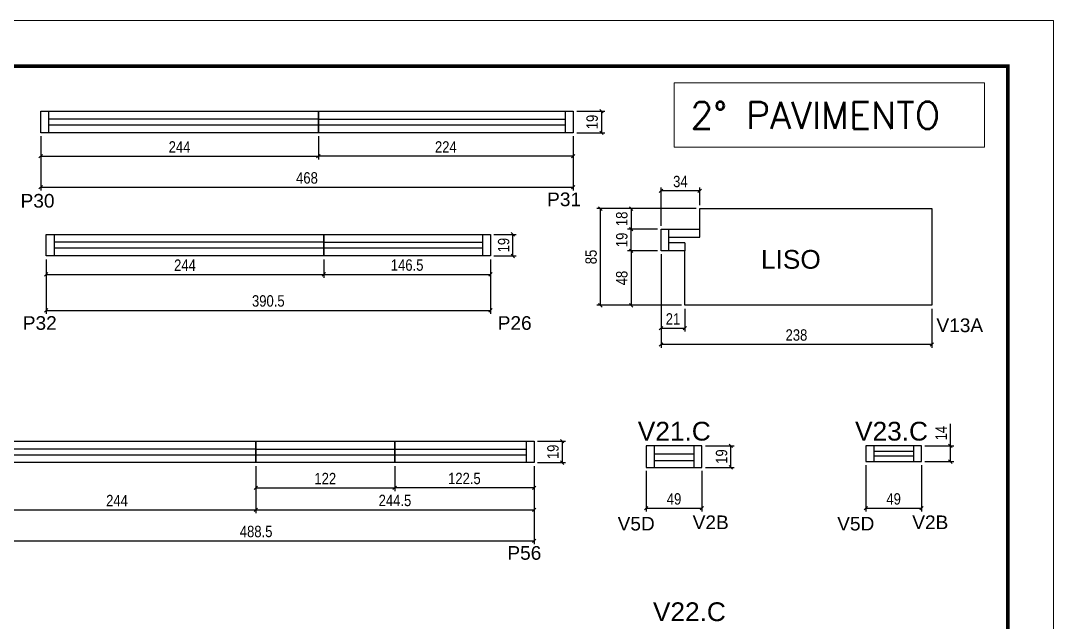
# Model space of a CAD drawing. Header units: millimetres. Extents: x 2437 to 8691, y -1523 to 4121.
# Drawn here: x 7783 to 8691, y 2443 to 2972 of the extents above; entities that cross this region are included whole.
import ezdxf

# ---------------------------------------------------------------- set-up
doc = ezdxf.new("R2010")
doc.units = ezdxf.units.MM
doc.linetypes.add('DASHED', pattern=[0.75, 0.5, -0.25])
for name, color, linetype in [('5', 5, 'Continuous'), ('COTA', 241, 'Continuous'), ('NOMENCLATURA', 7, 'Continuous'), ('Painéis', 200, 'Continuous'), ('SARR_2.2x7', 40, 'Continuous'), ('SARR_EDITAR', 141, 'Continuous')]:
    doc.layers.add(name, color=color, linetype=linetype)
for name, color, linetype, lineweight in [('Folhas', 255, 'Continuous', 9), ('SARRAFO DE PRESSAO', 251, 'DASHED', 9), ('Texto Seção', 7, 'Continuous', 15)]:
    doc.layers.add(name, color=color, linetype=linetype, lineweight=lineweight)
doc.styles.add('COTA TECNICA', font='techl___.ttf', dxfattribs={"height": 10})
doc.styles.add('COTA TECNICA-50', font='techl___.ttf', dxfattribs={"height": 10})
doc.styles.add('REGUA-120', font='ROMANS.shx', dxfattribs={"height": 15})
doc.styles.get("Standard").update_dxf_attribs({"font": 'arial.ttf'})
doc.dimstyles.new('COTA PAINEL-50', dxfattribs={"dimtxt": 10, "dimasz": 3, "dimexe": 3, "dimexo": 3, "dimgap": 3, "dimtad": 1, "dimdec": 1, "dimzin": 12, "dimdsep": 46, "dimtxsty": 'COTA TECNICA-50', "dimblk1": 'OBLIQUE', "dimblk2": 'OBLIQUE', "dimsah": 1, "dimcen": 0.9, "dimclrd": 4, "dimclre": 4, "dimclrt": 240, "dimadec": 1, "dimazin": 3, "dimtfac": 1, "dimtdec": 1, "dimtmove": 0, "dimatfit": 3, "dimfxl": 1, "dimtolj": 1, "dimtzin": 12, "dimarcsym": 0})
doc.dimstyles.new('PAINEL', dxfattribs={"dimtxt": 10, "dimasz": 3, "dimexe": 3, "dimexo": 3, "dimgap": 3, "dimtad": 1, "dimdec": 1, "dimzin": 12, "dimdsep": 46, "dimtxsty": 'COTA TECNICA', "dimblk1": 'OBLIQUE', "dimblk2": 'OBLIQUE', "dimsah": 1, "dimcen": 0.9, "dimclrd": 4, "dimclre": 4, "dimclrt": 240, "dimadec": 1, "dimazin": 3, "dimtfac": 1, "dimtdec": 1, "dimtmove": 0, "dimatfit": 3, "dimfxl": 1, "dimtolj": 1, "dimtzin": 12, "dimarcsym": 0})

# ---------------------------------------------------------------- blocks, each defined once
blk = doc.blocks.new('9999999999')
at = {"layer": 'Folhas'}
blk.add_lwpolyline([(98138.98, 34190.21), (99623.98, 34190.21), (99623.98, 35240.21), (98138.98, 35240.21)], close=True, dxfattribs=at)
at = {"layer": 'Folhas', "color": 30, "const_width": 3}
blk.add_lwpolyline([(98213.98, 34230.21), (99583.98, 34230.21), (99583.98, 35200.21), (98213.98, 35200.21)], close=True, dxfattribs=at)
blk = doc.blocks.new('_Oblique')
at = {"color": 0, "linetype": 'ByBlock', "lineweight": -2}
blk.add_line((-0.5, -0.5), (0.5, 0.5), dxfattribs=at)
blk = doc.blocks.new('*D56')
at = {"layer": 'COTA', "color": 4, "linetype": 'ByBlock', "lineweight": -2, "transparency": 16777216}
for p, q in [((7801.01, 2870.69), (7801.01, 2850.15)), ((8045.01, 2870.69), (8045.01, 2850.15)), ((7801.01, 2853.15), (8045.01, 2853.15))]:
    blk.add_line(p, q, dxfattribs=at)
at = {"layer": 'Defpoints', "color": 0, "linetype": 'ByBlock', "transparency": 16777216}
for p in [(7801.01, 2873.69), (8045.01, 2873.69), (8045.01, 2853.15)]:
    blk.add_point(p, dxfattribs=at)
at = {"layer": 'COTA', "color": 4, "linetype": 'ByBlock', "lineweight": -2, "transparency": 16777216, "xscale": 3, "yscale": 3, "zscale": 3, "rotation": 180}
blk.add_blockref('_Oblique', (7801.01, 2853.15), dxfattribs=at)
at = {"layer": 'COTA', "color": 4, "linetype": 'ByBlock', "lineweight": -2, "transparency": 16777216, "xscale": 3, "yscale": 3, "zscale": 3}
blk.add_blockref('_Oblique', (8045.01, 2853.15), dxfattribs=at)
at = {"layer": 'COTA', "color": 240, "linetype": 'ByBlock', "transparency": 16777216, "insert": (7923.01, 2861.22), "char_height": 10, "attachment_point": 5, "style": 'COTA TECNICA-50'}
blk.add_mtext('\\A1;244', dxfattribs=at)
blk = doc.blocks.new('*D57')
at = {"layer": 'COTA', "color": 4, "linetype": 'ByBlock', "lineweight": -2, "transparency": 16777216}
for p, q in [((8045.01, 2870.69), (8045.01, 2850.15)), ((8269, 2870.69), (8269, 2850.15)), ((8269, 2853.15), (8045.01, 2853.15))]:
    blk.add_line(p, q, dxfattribs=at)
at = {"layer": 'Defpoints', "color": 0, "linetype": 'ByBlock', "transparency": 16777216}
for p in [(8045.01, 2873.69), (8269, 2873.69), (8045.01, 2853.15)]:
    blk.add_point(p, dxfattribs=at)
at = {"layer": 'COTA', "color": 4, "linetype": 'ByBlock', "lineweight": -2, "transparency": 16777216, "xscale": 3, "yscale": 3, "zscale": 3, "rotation": 180}
blk.add_blockref('_Oblique', (8045.01, 2853.15), dxfattribs=at)
at = {"layer": 'COTA', "color": 4, "linetype": 'ByBlock', "lineweight": -2, "transparency": 16777216, "xscale": 3, "yscale": 3, "zscale": 3}
blk.add_blockref('_Oblique', (8269, 2853.15), dxfattribs=at)
at = {"layer": 'COTA', "color": 240, "linetype": 'ByBlock', "transparency": 16777216, "insert": (8157, 2861.22), "char_height": 10, "attachment_point": 5, "style": 'COTA TECNICA-50'}
blk.add_mtext('\\A1;224', dxfattribs=at)
blk = doc.blocks.new('*D136')
at = {"layer": 'COTA', "color": 4, "lineweight": -2, "transparency": 16777216}
for p, q in [((7801.01, 2870.69), (7801.01, 2822.83)), ((8269, 2870.69), (8269, 2822.83)), ((7801.01, 2825.83), (8269, 2825.83))]:
    blk.add_line(p, q, dxfattribs=at)
at = {"layer": 'Defpoints', "color": 0, "transparency": 16777216}
for p in [(7801.01, 2873.69), (8269, 2873.69), (8269, 2825.83)]:
    blk.add_point(p, dxfattribs=at)
at = {"layer": 'COTA', "color": 4, "lineweight": -2, "transparency": 16777216, "xscale": 3, "yscale": 3, "zscale": 3, "rotation": 180}
blk.add_blockref('_Oblique', (7801.01, 2825.83), dxfattribs=at)
at = {"layer": 'COTA', "color": 4, "lineweight": -2, "transparency": 16777216, "xscale": 3, "yscale": 3, "zscale": 3}
blk.add_blockref('_Oblique', (8269, 2825.83), dxfattribs=at)
at = {"layer": 'COTA', "color": 240, "transparency": 16777216, "insert": (8035, 2833.95), "char_height": 10, "attachment_point": 5, "style": 'COTA TECNICA'}
blk.add_mtext('\\A1;468', dxfattribs=at)
blk = doc.blocks.new('*D60')
at = {"layer": 'COTA', "color": 4, "linetype": 'ByBlock', "lineweight": -2, "transparency": 16777216}
for p, q in [((7805.77, 2762.41), (7805.77, 2746.25)), ((8049.77, 2762.41), (8049.77, 2746.25)), ((7805.77, 2749.25), (8049.77, 2749.25))]:
    blk.add_line(p, q, dxfattribs=at)
at = {"layer": 'Defpoints', "color": 0, "linetype": 'ByBlock', "transparency": 16777216}
for p in [(7805.77, 2765.41), (8049.77, 2765.41), (8049.77, 2749.25)]:
    blk.add_point(p, dxfattribs=at)
at = {"layer": 'COTA', "color": 4, "linetype": 'ByBlock', "lineweight": -2, "transparency": 16777216, "xscale": 3, "yscale": 3, "zscale": 3, "rotation": 180}
blk.add_blockref('_Oblique', (7805.77, 2749.25), dxfattribs=at)
at = {"layer": 'COTA', "color": 4, "linetype": 'ByBlock', "lineweight": -2, "transparency": 16777216, "xscale": 3, "yscale": 3, "zscale": 3}
blk.add_blockref('_Oblique', (8049.77, 2749.25), dxfattribs=at)
at = {"layer": 'COTA', "color": 240, "linetype": 'ByBlock', "transparency": 16777216, "insert": (7927.77, 2757.32), "char_height": 10, "attachment_point": 5, "style": 'COTA TECNICA-50'}
blk.add_mtext('\\A1;244', dxfattribs=at)
blk = doc.blocks.new('*D61')
at = {"layer": 'COTA', "color": 4, "linetype": 'ByBlock', "lineweight": -2, "transparency": 16777216}
for p, q in [((8049.77, 2762.41), (8049.77, 2746.25)), ((8196.26, 2762.41), (8196.26, 2746.25)), ((8049.77, 2749.25), (8196.26, 2749.25))]:
    blk.add_line(p, q, dxfattribs=at)
at = {"layer": 'Defpoints', "color": 0, "linetype": 'ByBlock', "transparency": 16777216}
for p in [(8049.77, 2765.41), (8196.26, 2765.41), (8196.26, 2749.25)]:
    blk.add_point(p, dxfattribs=at)
at = {"layer": 'COTA', "color": 4, "linetype": 'ByBlock', "lineweight": -2, "transparency": 16777216, "xscale": 3, "yscale": 3, "zscale": 3, "rotation": 180}
blk.add_blockref('_Oblique', (8049.77, 2749.25), dxfattribs=at)
at = {"layer": 'COTA', "color": 4, "linetype": 'ByBlock', "lineweight": -2, "transparency": 16777216, "xscale": 3, "yscale": 3, "zscale": 3}
blk.add_blockref('_Oblique', (8196.26, 2749.25), dxfattribs=at)
at = {"layer": 'COTA', "color": 240, "linetype": 'ByBlock', "transparency": 16777216, "insert": (8123.01, 2757.36), "char_height": 10, "attachment_point": 5, "style": 'COTA TECNICA-50'}
blk.add_mtext('\\A1;146.5', dxfattribs=at)
blk = doc.blocks.new('*D138')
at = {"layer": 'COTA', "color": 4, "lineweight": -2, "transparency": 16777216}
for p, q in [((7805.77, 2762.41), (7805.77, 2714.58)), ((8196.26, 2762.41), (8196.26, 2714.58)), ((7805.77, 2717.58), (8196.26, 2717.58))]:
    blk.add_line(p, q, dxfattribs=at)
at = {"layer": 'Defpoints', "color": 0, "transparency": 16777216}
for p in [(7805.77, 2765.41), (8196.26, 2765.41), (8196.26, 2717.58)]:
    blk.add_point(p, dxfattribs=at)
at = {"layer": 'COTA', "color": 4, "lineweight": -2, "transparency": 16777216, "xscale": 3, "yscale": 3, "zscale": 3, "rotation": 180}
blk.add_blockref('_Oblique', (7805.77, 2717.58), dxfattribs=at)
at = {"layer": 'COTA', "color": 4, "lineweight": -2, "transparency": 16777216, "xscale": 3, "yscale": 3, "zscale": 3}
blk.add_blockref('_Oblique', (8196.26, 2717.58), dxfattribs=at)
at = {"layer": 'COTA', "color": 240, "transparency": 16777216, "insert": (8001.01, 2725.83), "char_height": 10, "attachment_point": 5, "style": 'COTA TECNICA'}
blk.add_mtext('\\A1;390.5', dxfattribs=at)
blk = doc.blocks.new('*D139')
at = {"layer": 'COTA', "color": 4, "lineweight": -2, "transparency": 16777216}
for p, q in [((8272, 2892.69), (8296.7, 2892.69)), ((8293.7, 2892.69), (8293.7, 2873.69)), ((8272, 2873.69), (8296.7, 2873.69))]:
    blk.add_line(p, q, dxfattribs=at)
at = {"layer": 'Defpoints', "color": 0, "transparency": 16777216}
for p in [(8269, 2892.69), (8269, 2873.69), (8293.7, 2873.69)]:
    blk.add_point(p, dxfattribs=at)
at = {"layer": 'COTA', "color": 4, "lineweight": -2, "transparency": 16777216, "xscale": 3, "yscale": 3, "zscale": 3}
for p, rotation in [((8293.7, 2892.69), 90), ((8293.7, 2873.69), 270)]:
    blk.add_blockref('_Oblique', p, dxfattribs=dict(at, rotation=rotation))
at = {"layer": 'COTA', "color": 240, "transparency": 16777216, "insert": (8285.61, 2883.19), "char_height": 10, "attachment_point": 5, "rotation": 90, "style": 'COTA TECNICA-50'}
blk.add_mtext('\\A1;19', dxfattribs=at)
blk = doc.blocks.new('*D140')
at = {"layer": 'COTA', "color": 4, "lineweight": -2, "transparency": 16777216}
for p, q in [((8199.27, 2784.41), (8218.93, 2784.41)), ((8215.93, 2765.41), (8215.93, 2784.41)), ((8199.27, 2765.41), (8218.93, 2765.41))]:
    blk.add_line(p, q, dxfattribs=at)
at = {"layer": 'Defpoints', "color": 0, "transparency": 16777216}
for p in [(8196.27, 2784.41), (8215.93, 2784.41), (8196.27, 2765.41)]:
    blk.add_point(p, dxfattribs=at)
at = {"layer": 'COTA', "color": 4, "lineweight": -2, "transparency": 16777216, "xscale": 3, "yscale": 3, "zscale": 3}
for p, rotation in [((8215.93, 2784.41), 90), ((8215.93, 2765.41), 270)]:
    blk.add_blockref('_Oblique', p, dxfattribs=dict(at, rotation=rotation))
at = {"layer": 'COTA', "color": 240, "transparency": 16777216, "insert": (8207.84, 2774.91), "char_height": 10, "attachment_point": 5, "rotation": 90, "style": 'COTA TECNICA-50'}
blk.add_mtext('\\A1;19', dxfattribs=at)
blk = doc.blocks.new('*D64')
at = {"layer": 'COTA', "color": 4, "linetype": 'ByBlock', "lineweight": -2, "transparency": 16777216}
for p, q in [((7990.07, 2580.71), (7990.07, 2539.32)), ((8234.55, 2580.71), (8234.55, 2539.32)), ((7990.07, 2542.32), (8234.55, 2542.32))]:
    blk.add_line(p, q, dxfattribs=at)
at = {"layer": 'Defpoints', "color": 0, "linetype": 'ByBlock', "transparency": 16777216}
for p in [(7990.07, 2583.71), (8234.55, 2583.71), (8234.55, 2542.32)]:
    blk.add_point(p, dxfattribs=at)
at = {"layer": 'COTA', "color": 4, "linetype": 'ByBlock', "lineweight": -2, "transparency": 16777216, "xscale": 3, "yscale": 3, "zscale": 3, "rotation": 180}
blk.add_blockref('_Oblique', (7990.07, 2542.32), dxfattribs=at)
at = {"layer": 'COTA', "color": 4, "linetype": 'ByBlock', "lineweight": -2, "transparency": 16777216, "xscale": 3, "yscale": 3, "zscale": 3}
blk.add_blockref('_Oblique', (8234.55, 2542.32), dxfattribs=at)
at = {"layer": 'COTA', "color": 240, "linetype": 'ByBlock', "transparency": 16777216, "insert": (8112.31, 2550.43), "char_height": 10, "attachment_point": 5, "style": 'COTA TECNICA-50'}
blk.add_mtext('\\A1;244.5', dxfattribs=at)
blk = doc.blocks.new('*D65')
at = {"layer": 'COTA', "color": 4, "linetype": 'ByBlock', "lineweight": -2, "transparency": 16777216}
for p, q in [((7746.07, 2580.71), (7746.07, 2539.32)), ((7990.07, 2580.71), (7990.07, 2539.32)), ((7746.07, 2542.32), (7990.07, 2542.32))]:
    blk.add_line(p, q, dxfattribs=at)
at = {"layer": 'Defpoints', "color": 0, "linetype": 'ByBlock', "transparency": 16777216}
for p in [(7746.07, 2583.71), (7990.07, 2583.71), (7990.07, 2542.32)]:
    blk.add_point(p, dxfattribs=at)
at = {"layer": 'COTA', "color": 4, "linetype": 'ByBlock', "lineweight": -2, "transparency": 16777216, "xscale": 3, "yscale": 3, "zscale": 3, "rotation": 180}
blk.add_blockref('_Oblique', (7746.07, 2542.32), dxfattribs=at)
at = {"layer": 'COTA', "color": 4, "linetype": 'ByBlock', "lineweight": -2, "transparency": 16777216, "xscale": 3, "yscale": 3, "zscale": 3}
blk.add_blockref('_Oblique', (7990.07, 2542.32), dxfattribs=at)
at = {"layer": 'COTA', "color": 240, "linetype": 'ByBlock', "transparency": 16777216, "insert": (7868.07, 2550.39), "char_height": 10, "attachment_point": 5, "style": 'COTA TECNICA-50'}
blk.add_mtext('\\A1;244', dxfattribs=at)
blk = doc.blocks.new('*D66')
at = {"layer": 'COTA', "color": 4, "linetype": 'ByBlock', "lineweight": -2, "transparency": 16777216}
for p, q in [((7990.07, 2580.71), (7990.07, 2558.66)), ((8112.07, 2580.71), (8112.07, 2558.66)), ((7990.07, 2561.66), (8112.07, 2561.66))]:
    blk.add_line(p, q, dxfattribs=at)
at = {"layer": 'Defpoints', "color": 0, "linetype": 'ByBlock', "transparency": 16777216}
for p in [(7990.07, 2583.71), (8112.07, 2583.71), (8112.07, 2561.66)]:
    blk.add_point(p, dxfattribs=at)
at = {"layer": 'COTA', "color": 4, "linetype": 'ByBlock', "lineweight": -2, "transparency": 16777216, "xscale": 3, "yscale": 3, "zscale": 3, "rotation": 180}
blk.add_blockref('_Oblique', (7990.07, 2561.66), dxfattribs=at)
at = {"layer": 'COTA', "color": 4, "linetype": 'ByBlock', "lineweight": -2, "transparency": 16777216, "xscale": 3, "yscale": 3, "zscale": 3}
blk.add_blockref('_Oblique', (8112.07, 2561.66), dxfattribs=at)
at = {"layer": 'COTA', "color": 240, "linetype": 'ByBlock', "transparency": 16777216, "insert": (8051.07, 2569.72), "char_height": 10, "attachment_point": 5, "style": 'COTA TECNICA-50'}
blk.add_mtext('\\A1;122', dxfattribs=at)
blk = doc.blocks.new('*D67')
at = {"layer": 'COTA', "color": 4, "linetype": 'ByBlock', "lineweight": -2, "transparency": 16777216}
for p, q in [((8112.07, 2580.71), (8112.07, 2558.66)), ((8234.55, 2580.71), (8234.55, 2558.66)), ((8234.55, 2561.66), (8112.07, 2561.66))]:
    blk.add_line(p, q, dxfattribs=at)
at = {"layer": 'Defpoints', "color": 0, "linetype": 'ByBlock', "transparency": 16777216}
for p in [(8112.07, 2583.71), (8234.55, 2583.71), (8112.07, 2561.66)]:
    blk.add_point(p, dxfattribs=at)
at = {"layer": 'COTA', "color": 4, "linetype": 'ByBlock', "lineweight": -2, "transparency": 16777216, "xscale": 3, "yscale": 3, "zscale": 3, "rotation": 180}
blk.add_blockref('_Oblique', (8112.07, 2561.66), dxfattribs=at)
at = {"layer": 'COTA', "color": 4, "linetype": 'ByBlock', "lineweight": -2, "transparency": 16777216, "xscale": 3, "yscale": 3, "zscale": 3}
blk.add_blockref('_Oblique', (8234.55, 2561.66), dxfattribs=at)
at = {"layer": 'COTA', "color": 240, "linetype": 'ByBlock', "transparency": 16777216, "insert": (8173.31, 2569.77), "char_height": 10, "attachment_point": 5, "style": 'COTA TECNICA-50'}
blk.add_mtext('\\A1;122.5', dxfattribs=at)
blk = doc.blocks.new('*D98')
at = {"layer": 'COTA', "color": 4, "lineweight": -2, "transparency": 16777216}
for p, q in [((7746.07, 2580.71), (7746.07, 2512)), ((8234.55, 2580.71), (8234.55, 2512)), ((7746.07, 2515), (8234.55, 2515))]:
    blk.add_line(p, q, dxfattribs=at)
at = {"layer": 'Defpoints', "color": 0, "transparency": 16777216}
for p in [(7746.07, 2583.71), (8234.55, 2583.71), (8234.55, 2515)]:
    blk.add_point(p, dxfattribs=at)
at = {"layer": 'COTA', "color": 4, "lineweight": -2, "transparency": 16777216, "xscale": 3, "yscale": 3, "zscale": 3, "rotation": 180}
blk.add_blockref('_Oblique', (7746.07, 2515), dxfattribs=at)
at = {"layer": 'COTA', "color": 4, "lineweight": -2, "transparency": 16777216, "xscale": 3, "yscale": 3, "zscale": 3}
blk.add_blockref('_Oblique', (8234.55, 2515), dxfattribs=at)
at = {"layer": 'COTA', "color": 240, "transparency": 16777216, "insert": (7990.31, 2523.13), "char_height": 10, "attachment_point": 5, "style": 'COTA TECNICA'}
blk.add_mtext('\\A1;488.5', dxfattribs=at)
blk = doc.blocks.new('*D99')
at = {"layer": 'COTA', "color": 4, "lineweight": -2, "transparency": 16777216}
for p, q in [((8237.55, 2602.71), (8262.26, 2602.71)), ((8259.26, 2602.71), (8259.26, 2583.71)), ((8237.55, 2583.71), (8262.26, 2583.71))]:
    blk.add_line(p, q, dxfattribs=at)
at = {"layer": 'Defpoints', "color": 0, "transparency": 16777216}
for p in [(8234.55, 2602.71), (8234.55, 2583.71), (8259.26, 2583.71)]:
    blk.add_point(p, dxfattribs=at)
at = {"layer": 'COTA', "color": 4, "lineweight": -2, "transparency": 16777216, "xscale": 3, "yscale": 3, "zscale": 3}
for p, rotation in [((8259.26, 2602.71), 90), ((8259.26, 2583.71), 270)]:
    blk.add_blockref('_Oblique', p, dxfattribs=dict(at, rotation=rotation))
at = {"layer": 'COTA', "color": 240, "transparency": 16777216, "insert": (8251.17, 2593.21), "char_height": 10, "attachment_point": 5, "rotation": 90, "style": 'COTA TECNICA-50'}
blk.add_mtext('\\A1;19', dxfattribs=at)
blk = doc.blocks.new('*D157')
at = {"layer": 'COTA', "color": 4, "linetype": 'ByBlock', "lineweight": -2, "transparency": 16777216}
for p, q in [((8333.06, 2576.59), (8333.06, 2540.7)), ((8382.06, 2576.59), (8382.06, 2540.7)), ((8333.06, 2543.7), (8382.06, 2543.7))]:
    blk.add_line(p, q, dxfattribs=at)
at = {"layer": 'Defpoints', "color": 0, "linetype": 'ByBlock', "transparency": 16777216}
for p in [(8333.06, 2579.59), (8382.06, 2579.59), (8382.06, 2543.7)]:
    blk.add_point(p, dxfattribs=at)
at = {"layer": 'COTA', "color": 4, "linetype": 'ByBlock', "lineweight": -2, "transparency": 16777216, "xscale": 3, "yscale": 3, "zscale": 3, "rotation": 180}
blk.add_blockref('_Oblique', (8333.06, 2543.7), dxfattribs=at)
at = {"layer": 'COTA', "color": 4, "linetype": 'ByBlock', "lineweight": -2, "transparency": 16777216, "xscale": 3, "yscale": 3, "zscale": 3}
blk.add_blockref('_Oblique', (8382.06, 2543.7), dxfattribs=at)
at = {"layer": 'COTA', "color": 240, "linetype": 'ByBlock', "transparency": 16777216, "insert": (8357.56, 2551.8), "char_height": 10, "attachment_point": 5, "style": 'COTA TECNICA-50'}
blk.add_mtext('\\A1;49', dxfattribs=at)
blk = doc.blocks.new('*D158')
at = {"layer": 'COTA', "color": 4, "lineweight": -2, "transparency": 16777216}
for p, q in [((8385.06, 2598.59), (8410.4, 2598.59)), ((8407.4, 2579.59), (8407.4, 2598.59)), ((8385.06, 2579.59), (8410.4, 2579.59))]:
    blk.add_line(p, q, dxfattribs=at)
at = {"layer": 'Defpoints', "color": 0, "transparency": 16777216}
for p in [(8382.06, 2598.59), (8407.4, 2598.59), (8382.06, 2579.59)]:
    blk.add_point(p, dxfattribs=at)
at = {"layer": 'COTA', "color": 4, "lineweight": -2, "transparency": 16777216, "xscale": 3, "yscale": 3, "zscale": 3}
for p, rotation in [((8407.4, 2598.59), 90), ((8407.4, 2579.59), 270)]:
    blk.add_blockref('_Oblique', p, dxfattribs=dict(at, rotation=rotation))
at = {"layer": 'COTA', "color": 240, "transparency": 16777216, "insert": (8399.31, 2589.09), "char_height": 10, "attachment_point": 5, "rotation": 90, "style": 'COTA TECNICA'}
blk.add_mtext('\\A1;19', dxfattribs=at)
blk = doc.blocks.new('*D177')
at = {"layer": 'COTA', "color": 4, "lineweight": -2, "transparency": 16777216}
for p, q in [((8346.09, 2729.9), (8346.09, 2684.62)), ((8584.09, 2719.01), (8584.09, 2684.62)), ((8584.09, 2687.62), (8346.09, 2687.62))]:
    blk.add_line(p, q, dxfattribs=at)
at = {"layer": 'Defpoints', "color": 0, "transparency": 16777216}
for p in [(8346.09, 2732.9), (8584.09, 2722.01), (8346.09, 2687.62)]:
    blk.add_point(p, dxfattribs=at)
at = {"layer": 'COTA', "color": 4, "lineweight": -2, "transparency": 16777216, "xscale": 3, "yscale": 3, "zscale": 3, "rotation": 180}
blk.add_blockref('_Oblique', (8346.09, 2687.62), dxfattribs=at)
at = {"layer": 'COTA', "color": 4, "lineweight": -2, "transparency": 16777216, "xscale": 3, "yscale": 3, "zscale": 3}
blk.add_blockref('_Oblique', (8584.09, 2687.62), dxfattribs=at)
at = {"layer": 'COTA', "color": 240, "transparency": 16777216, "insert": (8465.09, 2695.86), "char_height": 10, "attachment_point": 5, "style": 'COTA TECNICA-50'}
blk.add_mtext('\\A1;238', dxfattribs=at)
blk = doc.blocks.new('*D178')
at = {"layer": 'COTA', "color": 4, "lineweight": -2, "transparency": 16777216}
for p, q in [((8377.09, 2807.01), (8316.77, 2807.01)), ((8319.77, 2807.01), (8319.77, 2789.01)), ((8343.09, 2789.01), (8316.77, 2789.01))]:
    blk.add_line(p, q, dxfattribs=at)
at = {"layer": 'Defpoints', "color": 0, "transparency": 16777216}
for p in [(8380.09, 2807.01), (8319.77, 2789.01), (8346.09, 2789.01)]:
    blk.add_point(p, dxfattribs=at)
at = {"layer": 'COTA', "color": 4, "lineweight": -2, "transparency": 16777216, "xscale": 3, "yscale": 3, "zscale": 3}
for p, rotation in [((8319.77, 2807.01), 90), ((8319.77, 2789.01), 270)]:
    blk.add_blockref('_Oblique', p, dxfattribs=dict(at, rotation=rotation))
at = {"layer": 'COTA', "color": 240, "transparency": 16777216, "insert": (8311.68, 2798.01), "char_height": 10, "attachment_point": 5, "rotation": 90, "style": 'COTA TECNICA-50'}
blk.add_mtext('\\A1;18', dxfattribs=at)
blk = doc.blocks.new('*D179')
at = {"layer": 'COTA', "color": 4, "lineweight": -2, "transparency": 16777216}
for p, q in [((8343.09, 2770.01), (8316.77, 2770.01)), ((8319.77, 2770.01), (8319.77, 2722.01)), ((8364.09, 2722.01), (8316.77, 2722.01))]:
    blk.add_line(p, q, dxfattribs=at)
at = {"layer": 'Defpoints', "color": 0, "transparency": 16777216}
for p in [(8346.09, 2770.01), (8319.77, 2722.01), (8367.09, 2722.01)]:
    blk.add_point(p, dxfattribs=at)
at = {"layer": 'COTA', "color": 4, "lineweight": -2, "transparency": 16777216, "xscale": 3, "yscale": 3, "zscale": 3}
for p, rotation in [((8319.77, 2770.01), 90), ((8319.77, 2722.01), 270)]:
    blk.add_blockref('_Oblique', p, dxfattribs=dict(at, rotation=rotation))
at = {"layer": 'COTA', "color": 240, "transparency": 16777216, "insert": (8311.68, 2746.01), "char_height": 10, "attachment_point": 5, "rotation": 90, "style": 'COTA TECNICA-50'}
blk.add_mtext('\\A1;48', dxfattribs=at)
blk = doc.blocks.new('*D180')
at = {"layer": 'COTA', "color": 4, "lineweight": -2, "transparency": 16777216}
for p, q in [((8377.09, 2807.01), (8289.8, 2807.01)), ((8292.8, 2722.01), (8292.8, 2807.01)), ((8364.09, 2722.01), (8289.8, 2722.01))]:
    blk.add_line(p, q, dxfattribs=at)
at = {"layer": 'Defpoints', "color": 0, "transparency": 16777216}
for p in [(8292.8, 2807.01), (8380.09, 2807.01), (8367.09, 2722.01)]:
    blk.add_point(p, dxfattribs=at)
at = {"layer": 'COTA', "color": 4, "lineweight": -2, "transparency": 16777216, "xscale": 3, "yscale": 3, "zscale": 3}
for p, rotation in [((8292.8, 2807.01), 90), ((8292.8, 2722.01), 270)]:
    blk.add_blockref('_Oblique', p, dxfattribs=dict(at, rotation=rotation))
at = {"layer": 'COTA', "color": 240, "transparency": 16777216, "insert": (8284.66, 2764.51), "char_height": 10, "attachment_point": 5, "rotation": 90, "style": 'COTA TECNICA-50'}
blk.add_mtext('\\A1;85', dxfattribs=at)
blk = doc.blocks.new('*D181')
at = {"layer": 'COTA', "color": 4, "lineweight": -2, "transparency": 16777216}
for p, q in [((8346.09, 2767.01), (8346.09, 2698.98)), ((8367.09, 2719.01), (8367.09, 2698.98)), ((8346.09, 2701.98), (8367.09, 2701.98))]:
    blk.add_line(p, q, dxfattribs=at)
at = {"layer": 'Defpoints', "color": 0, "transparency": 16777216}
for p in [(8346.09, 2770.01), (8367.09, 2722.01), (8367.09, 2701.98)]:
    blk.add_point(p, dxfattribs=at)
at = {"layer": 'COTA', "color": 4, "lineweight": -2, "transparency": 16777216, "xscale": 3, "yscale": 3, "zscale": 3, "rotation": 180}
blk.add_blockref('_Oblique', (8346.09, 2701.98), dxfattribs=at)
at = {"layer": 'COTA', "color": 4, "lineweight": -2, "transparency": 16777216, "xscale": 3, "yscale": 3, "zscale": 3}
blk.add_blockref('_Oblique', (8367.09, 2701.98), dxfattribs=at)
at = {"layer": 'COTA', "color": 240, "transparency": 16777216, "insert": (8356.59, 2710.04), "char_height": 10, "attachment_point": 5, "style": 'COTA TECNICA-50'}
blk.add_mtext('\\A1;21', dxfattribs=at)
blk = doc.blocks.new('*D182')
at = {"layer": 'COTA', "color": 4, "lineweight": -2, "transparency": 16777216}
for p, q in [((8343.09, 2789.01), (8316.77, 2789.01)), ((8319.77, 2770.01), (8319.77, 2789.01)), ((8343.09, 2770.01), (8316.77, 2770.01))]:
    blk.add_line(p, q, dxfattribs=at)
at = {"layer": 'Defpoints', "color": 0, "transparency": 16777216}
for p in [(8319.77, 2789.01), (8346.09, 2789.01), (8346.09, 2770.01)]:
    blk.add_point(p, dxfattribs=at)
at = {"layer": 'COTA', "color": 4, "lineweight": -2, "transparency": 16777216, "xscale": 3, "yscale": 3, "zscale": 3}
for p, rotation in [((8319.77, 2789.01), 90), ((8319.77, 2770.01), 270)]:
    blk.add_blockref('_Oblique', p, dxfattribs=dict(at, rotation=rotation))
at = {"layer": 'COTA', "color": 240, "transparency": 16777216, "insert": (8311.69, 2779.51), "char_height": 10, "attachment_point": 5, "rotation": 90, "style": 'COTA TECNICA-50'}
blk.add_mtext('\\A1;19', dxfattribs=at)
blk = doc.blocks.new('*D183')
at = {"layer": 'COTA', "color": 4, "lineweight": -2, "transparency": 16777216}
for p, q in [((8346.09, 2792.01), (8346.09, 2825.57)), ((8380.09, 2822.57), (8346.09, 2822.57)), ((8380.09, 2810.01), (8380.09, 2825.57))]:
    blk.add_line(p, q, dxfattribs=at)
at = {"layer": 'Defpoints', "color": 0, "transparency": 16777216}
for p in [(8346.09, 2822.57), (8380.09, 2807.01), (8346.09, 2789.01)]:
    blk.add_point(p, dxfattribs=at)
at = {"layer": 'COTA', "color": 4, "lineweight": -2, "transparency": 16777216, "xscale": 3, "yscale": 3, "zscale": 3, "rotation": 180}
blk.add_blockref('_Oblique', (8346.09, 2822.57), dxfattribs=at)
at = {"layer": 'COTA', "color": 4, "lineweight": -2, "transparency": 16777216, "xscale": 3, "yscale": 3, "zscale": 3}
blk.add_blockref('_Oblique', (8380.09, 2822.57), dxfattribs=at)
at = {"layer": 'COTA', "color": 240, "transparency": 16777216, "insert": (8363.09, 2830.79), "char_height": 10, "attachment_point": 5, "style": 'COTA TECNICA-50'}
blk.add_mtext('\\A1;34', dxfattribs=at)
blk = doc.blocks.new('*D198')
at = {"layer": 'COTA', "color": 4, "linetype": 'ByBlock', "lineweight": -2, "transparency": 16777216}
for p, q in [((8526.01, 2581.59), (8526.01, 2540.7)), ((8575.01, 2581.59), (8575.01, 2540.7)), ((8526.01, 2543.7), (8575.01, 2543.7))]:
    blk.add_line(p, q, dxfattribs=at)
at = {"layer": 'Defpoints', "color": 0, "linetype": 'ByBlock', "transparency": 16777216}
for p in [(8526.01, 2584.59), (8575.01, 2584.59), (8575.01, 2543.7)]:
    blk.add_point(p, dxfattribs=at)
at = {"layer": 'COTA', "color": 4, "linetype": 'ByBlock', "lineweight": -2, "transparency": 16777216, "xscale": 3, "yscale": 3, "zscale": 3, "rotation": 180}
blk.add_blockref('_Oblique', (8526.01, 2543.7), dxfattribs=at)
at = {"layer": 'COTA', "color": 4, "linetype": 'ByBlock', "lineweight": -2, "transparency": 16777216, "xscale": 3, "yscale": 3, "zscale": 3}
blk.add_blockref('_Oblique', (8575.01, 2543.7), dxfattribs=at)
at = {"layer": 'COTA', "color": 240, "linetype": 'ByBlock', "transparency": 16777216, "insert": (8550.51, 2551.8), "char_height": 10, "attachment_point": 5, "style": 'COTA TECNICA-50'}
blk.add_mtext('\\A1;49', dxfattribs=at)
blk = doc.blocks.new('*D199')
at = {"layer": 'COTA', "color": 4, "lineweight": -2, "transparency": 16777216}
for p, q in [((8600.35, 2598.59), (8600.35, 2617.71)), ((8578.01, 2598.59), (8603.35, 2598.59)), ((8600.35, 2584.59), (8600.35, 2598.59)), ((8578.01, 2584.59), (8603.35, 2584.59))]:
    blk.add_line(p, q, dxfattribs=at)
at = {"layer": 'Defpoints', "color": 0, "transparency": 16777216}
for p in [(8575.01, 2598.59), (8600.35, 2598.59), (8575.01, 2584.59)]:
    blk.add_point(p, dxfattribs=at)
at = {"layer": 'COTA', "color": 4, "lineweight": -2, "transparency": 16777216, "xscale": 3, "yscale": 3, "zscale": 3}
for p, rotation in [((8600.35, 2598.59), 90), ((8600.35, 2584.59), 270)]:
    blk.add_blockref('_Oblique', p, dxfattribs=dict(at, rotation=rotation))
at = {"layer": 'COTA', "color": 240, "transparency": 16777216, "insert": (8592.28, 2609.65), "char_height": 10, "attachment_point": 5, "rotation": 90, "style": 'COTA TECNICA'}
blk.add_mtext('\\A1;14', dxfattribs=at)

msp = doc.modelspace()

# ---------------------------------------------------------------- linework, layer by layer
at = {"layer": 'Painéis'}
for p, q in [((8380.09, 2789.01), (8380.09, 2807.01)), ((8380.09, 2807.01), (8530.09, 2807.01)), ((8530.09, 2807.01), (8584.09, 2807.01)), ((8584.09, 2807.01), (8584.09, 2722.01)), ((8346.09, 2770.01), (8346.09, 2789.01)), ((8346.09, 2789.01), (8380.09, 2789.01)), ((8367.09, 2770.01), (8346.09, 2770.01)), ((8367.09, 2722.01), (8367.09, 2770.01)), ((8584.09, 2722.01), (8367.09, 2722.01))]:
    msp.add_line(p, q, dxfattribs=at)
at = {"layer": 'Painéis', "linetype": 'ByBlock'}
for p, q in [((8526.01, 2598.59), (8526.01, 2584.59)), ((8575.01, 2598.59), (8526.01, 2598.59)), ((8575.01, 2584.59), (8575.01, 2598.59)), ((8526.01, 2584.59), (8575.01, 2584.59))]:
    msp.add_line(p, q, dxfattribs=at)
at = {"layer": 'Painéis'}
for points in [[(8045.01, 2873.69), (7801.01, 2873.69), (7801.01, 2892.69), (8045.01, 2892.69)], [(8045.01, 2892.69), (8045.01, 2892.69), (8045.01, 2873.69), (8045.01, 2873.69)], [(8045.01, 2892.69), (8269, 2892.69), (8269, 2873.69), (8045.01, 2873.69)], [(8049.77, 2765.41), (7805.77, 2765.41), (7805.77, 2784.41), (8049.77, 2784.41)], [(8049.77, 2784.41), (8196.27, 2784.41), (8196.27, 2765.41), (8049.77, 2765.41)], [(7990.07, 2583.71), (7746.07, 2583.71), (7746.07, 2602.71), (7990.07, 2602.71)], [(7990.07, 2602.71), (8112.07, 2602.71), (8112.07, 2583.71), (7990.07, 2583.71)], [(8112.07, 2602.71), (8234.55, 2602.71), (8234.55, 2583.71), (8112.07, 2583.71)]]:
    msp.add_lwpolyline(points, close=True, dxfattribs=at)
at = {"layer": 'Painéis', "linetype": 'ByBlock'}
msp.add_lwpolyline([(8333.06, 2598.59), (8333.06, 2579.59), (8382.06, 2579.59), (8382.06, 2598.59)], close=True, dxfattribs=at)
at = {"layer": 'SARR_2.2x7', "linetype": 'Continuous'}
for p, q in [((7808.01, 2892.69), (7808.01, 2873.69)), ((8045.01, 2885.69), (7808.01, 2885.69)), ((8045.01, 2885.69), (8262, 2885.69)), ((8262, 2892.69), (8262, 2873.69)), ((7808.01, 2880.69), (8045.01, 2880.69)), ((8045.01, 2880.69), (8262, 2880.69)), ((8353.09, 2770.01), (8353.09, 2789.01)), ((7812.77, 2784.41), (7812.77, 2765.41)), ((8049.77, 2777.41), (7812.77, 2777.41)), ((8049.77, 2777.41), (8189.26, 2777.41)), ((8189.26, 2784.41), (8189.26, 2765.41)), ((8353.09, 2782.01), (8380.09, 2782.01)), ((8367.09, 2777.01), (8353.09, 2777.01)), ((7812.77, 2772.41), (8049.77, 2772.41)), ((8049.77, 2772.41), (8189.26, 2772.41)), ((7990.07, 2595.71), (7753.07, 2595.71)), ((7990.07, 2595.71), (8227.55, 2595.71)), ((8227.55, 2602.71), (8227.55, 2583.71)), ((8340.06, 2598.59), (8340.06, 2579.59)), ((8375.06, 2598.59), (8375.06, 2579.59)), ((8533.01, 2598.59), (8533.01, 2584.59)), ((8568.01, 2598.59), (8568.01, 2584.59)), ((7753.07, 2590.71), (7990.07, 2590.71)), ((7990.07, 2590.71), (8227.55, 2590.71)), ((8340.06, 2591.59), (8375.06, 2591.59)), ((8340.06, 2585.59), (8375.06, 2585.59))]:
    msp.add_line(p, q, dxfattribs=at)
at = {"layer": 'SARR_2.2x7'}
for p, q in [((8380.09, 2782.01), (8380.09, 2789.01)), ((8367.09, 2777.01), (8367.09, 2770.01))]:
    msp.add_line(p, q, dxfattribs=at)
at = {"layer": 'SARR_EDITAR', "linetype": 'Continuous'}
for p, q in [((8568.01, 2593.59), (8533.01, 2593.59)), ((8533.01, 2589.59), (8568.01, 2589.59))]:
    msp.add_line(p, q, dxfattribs=at)
at = {"layer": 'Texto Seção'}
msp.add_lwpolyline([(8357.51, 2917.74), (8630.32, 2917.74), (8630.32, 2861.06), (8357.51, 2861.06)], close=True, dxfattribs=at)

# ---------------------------------------------------------------- block references
at = {"layer": 'SARRAFO DE PRESSAO', "color": 6, "linetype": 'ByBlock'}
msp.add_blockref('9999999999', (-90933.14, -32267.94), dxfattribs=at)

# ---------------------------------------------------------------- texts
at = {"layer": '5', "linetype": 'Continuous'}
for s, rotation, p in [('P30', 359.99996, (7783.33, 2807.91)), ('P31', 359.99996, (8246.02, 2809.18)), ('P32', 359.99996, (7785.29, 2700.48)), ('P26', 359.99996, (8202.6, 2700.48)), ('V13A', 0.00004, (8588.14, 2698.46)), ('V5D', 359.99996, (8307.97, 2524.09)), ('V2B', 359.99996, (8373.91, 2525.27)), ('V5D', 359.99996, (8500.92, 2524.09)), ('V2B', 359.99996, (8566.86, 2525.27)), ('P56', 359.99996, (8211.08, 2498.35))]:
    msp.add_text(s, height=12, rotation=rotation, dxfattribs=at).set_placement(p)
at = {"layer": 'NOMENCLATURA', "linetype": 'Continuous'}
for s, p in [('LISO', (8433.95, 2754.17)), ('V21.C', (8325.72, 2603.12)), ('V23.C', (8516.61, 2603.12)), ('V22.C', (8339.01, 2444.42))]:
    msp.add_text(s, height=16.5, dxfattribs=at).set_placement(p)
at = {"layer": 'Texto Seção', "insert": (8371.75, 2877.17), "char_height": 23.7362, "width": 291.6403, "attachment_point": 7, "style": 'REGUA-120'}
msp.add_mtext('2° PAVIMENTO', dxfattribs=at)

# ---------------------------------------------------------------- dimensions: what is measured, and where the dimension line sits
at = {"layer": 'COTA'}
for base, p1, p2, angle, picture, middle in [((8293.7, 2873.69), (8269, 2892.69), (8269, 2873.69), 90, '*D139', (8285.61, 2883.19)), ((8346.09, 2822.57), (8380.09, 2807.01), (8346.09, 2789.01), 180, '*D183', (8363.09, 2830.79)), ((8292.8, 2807.01), (8367.09, 2722.01), (8380.09, 2807.01), 270, '*D180', (8284.66, 2764.51)), ((8319.77, 2789.01), (8380.09, 2807.01), (8346.09, 2789.01), 270, '*D178', (8311.68, 2798.01)), ((8215.93, 2784.41), (8196.27, 2765.41), (8196.27, 2784.41), 90, '*D140', (8207.84, 2774.91)), ((8319.77, 2789.01), (8346.09, 2770.01), (8346.09, 2789.01), 270, '*D182', (8311.69, 2779.51)), ((8319.77, 2722.01), (8346.09, 2770.01), (8367.09, 2722.01), 270, '*D179', (8311.68, 2746.01)), ((8367.09, 2701.98), (8346.09, 2770.01), (8367.09, 2722.01), 180, '*D181', (8356.59, 2710.04)), ((8346.09, 2687.62), (8584.09, 2722.01), (8346.09, 2732.9), 180, '*D177', (8465.09, 2695.86)), ((8259.26, 2583.71), (8234.55, 2602.71), (8234.55, 2583.71), 90, '*D99', (8251.17, 2593.21))]:
    dim = msp.add_linear_dim(base=base, p1=p1, p2=p2, angle=angle, dimstyle='COTA PAINEL-50', dxfattribs=at)
    dim.commit()
    dim.dimension.update_dxf_attribs({"geometry": picture, "text_midpoint": middle})
at = {"layer": 'COTA', "color": 1, "linetype": 'ByBlock'}
for base, p1, p2, picture, middle in [((8045.01, 2853.15), (7801.01, 2873.69), (8045.01, 2873.69), '*D56', (7923.01, 2861.22)), ((8045.01, 2853.15), (8269, 2873.69), (8045.01, 2873.69), '*D57', (8157, 2861.22)), ((8049.77, 2749.25), (7805.77, 2765.41), (8049.77, 2765.41), '*D60', (7927.77, 2757.32)), ((8196.26, 2749.25), (8049.77, 2765.41), (8196.26, 2765.41), '*D61', (8123.01, 2757.36)), ((7990.07, 2542.32), (7746.07, 2583.71), (7990.07, 2583.71), '*D65', (7868.07, 2550.39)), ((8234.55, 2542.32), (7990.07, 2583.71), (8234.55, 2583.71), '*D64', (8112.31, 2550.43)), ((8112.07, 2561.66), (7990.07, 2583.71), (8112.07, 2583.71), '*D66', (8051.07, 2569.72)), ((8112.07, 2561.66), (8234.55, 2583.71), (8112.07, 2583.71), '*D67', (8173.31, 2569.77)), ((8382.06, 2543.7), (8333.06, 2579.59), (8382.06, 2579.59), '*D157', (8357.56, 2551.8)), ((8575.01, 2543.7), (8526.01, 2584.59), (8575.01, 2584.59), '*D198', (8550.51, 2551.8))]:
    dim = msp.add_linear_dim(base=base, p1=p1, p2=p2, dimstyle='COTA PAINEL-50', override={"dimarcsym": 1}, dxfattribs=at)
    dim.commit()
    dim.dimension.update_dxf_attribs({"geometry": picture, "text_midpoint": middle})
at = {"layer": 'COTA', "color": 5}
for base, p1, p2, picture, middle in [((8269, 2825.83), (7801.01, 2873.69), (8269, 2873.69), '*D136', (8035, 2833.95)), ((8196.26, 2717.58), (7805.77, 2765.41), (8196.26, 2765.41), '*D138', (8001.01, 2725.83)), ((8234.55, 2515), (7746.07, 2583.71), (8234.55, 2583.71), '*D98', (7990.31, 2523.13))]:
    dim = msp.add_linear_dim(base=base, p1=p1, p2=p2, dimstyle='PAINEL', dxfattribs=at)
    dim.commit()
    dim.dimension.update_dxf_attribs({"geometry": picture, "text_midpoint": middle})
for base, p1, p2, picture, middle in [((8600.35, 2598.59), (8575.01, 2584.59), (8575.01, 2598.59), '*D199', (8592.28, 2609.65)), ((8407.4, 2598.59), (8382.06, 2579.59), (8382.06, 2598.59), '*D158', (8399.31, 2589.09))]:
    dim = msp.add_linear_dim(base=base, p1=p1, p2=p2, angle=90, dimstyle='PAINEL', dxfattribs=at)
    dim.commit()
    dim.dimension.update_dxf_attribs({"geometry": picture, "text_midpoint": middle})

doc.saveas('drawing.dxf')
